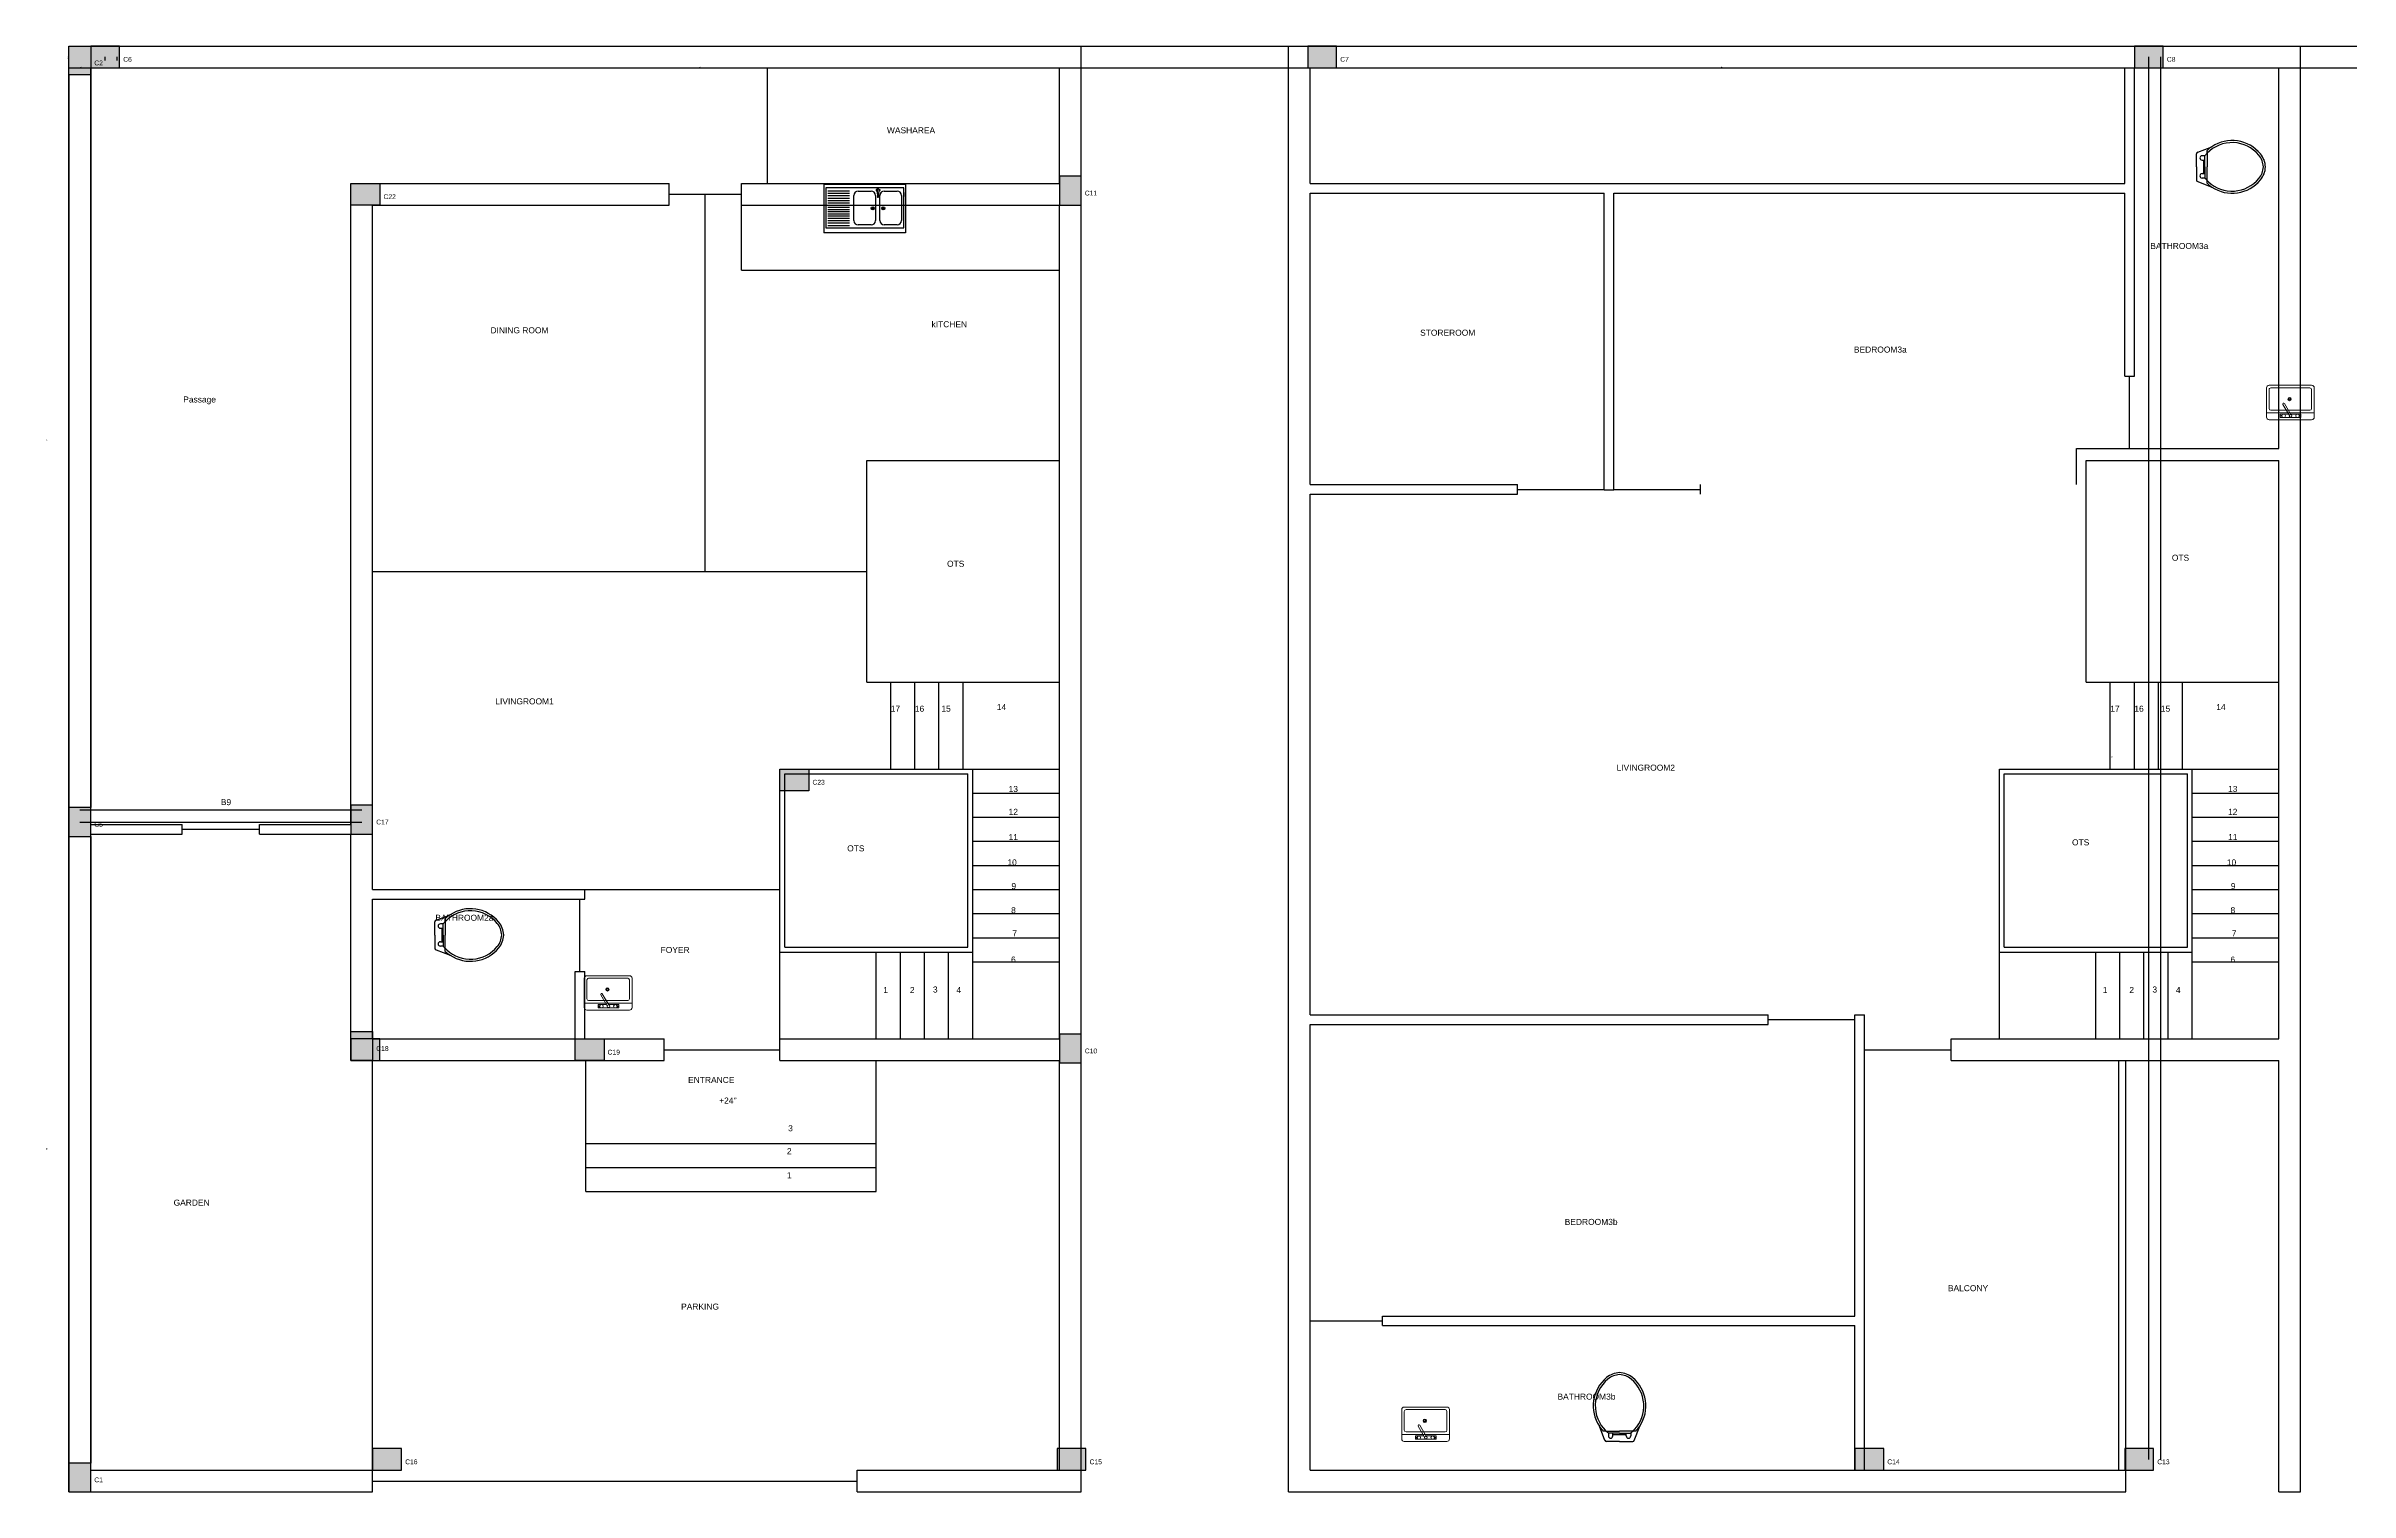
# Model space of a CAD drawing. Header units: inches. Extents: x -10 to 1471, y 0 to 600.
# Drawn here: x -10 to 946, y 0 to 600 of the extents above; entities that cross this region are included whole.
import ezdxf

# ---------------------------------------------------------------- set-up
doc = ezdxf.new("R2010")
doc.units = ezdxf.units.IN
doc.header["$MEASUREMENT"] = 0
for name, color, linetype in [('Balcony', 7, 'Continuous'), ('BathRoom2a', 7, 'Continuous'), ('BathRoom3a', 7, 'Continuous'), ('BathRoom3b', 7, 'Continuous'), ('BedRoom3a', 7, 'Continuous'), ('BedRoom3b', 7, 'Continuous'), ('Boundary', 7, 'Continuous'), ('DinningRoom', 7, 'Continuous'), ('Door2.6fPanel', 7, 'Continuous'), ('Door3fPanel', 7, 'Continuous'), ('Door4fPanel', 7, 'Continuous'), ('Entrance', 7, 'Continuous'), ('Entrance_Staircase', 7, 'Continuous'), ('Foyer', 7, 'Continuous'), ('Garden', 7, 'Continuous'), ('Kitchen', 7, 'Continuous'), ('LivingRoom1', 7, 'Continuous'), ('LivingRoom2', 7, 'Continuous'), ('Main_gate', 7, 'Continuous'), ('OTS1', 7, 'Continuous'), ('OTS2', 7, 'Continuous'), ('Parking', 7, 'Continuous'), ('Passage', 7, 'Continuous'), ('Sink', 7, 'Continuous'), ('Staircase', 7, 'Continuous'), ('Staircase_innerwall', 7, 'Continuous'), ('Staircase_outertwall', 7, 'Continuous'), ('StoreRoom', 7, 'Continuous'), ('WashArea', 7, 'Continuous'), ('WashBasin', 7, 'Continuous'), ('WC', 7, 'Continuous')]:
    doc.layers.add(name, color=color, linetype=linetype)
doc.styles.get("Standard").update_dxf_attribs({"font": 'arial.ttf'})

# ---------------------------------------------------------------- blocks, each defined once
blk = doc.blocks.new('Sink')
at = {"color": 0}
for p, q in [((0, 20.24), (33.82, 20.24)), ((0, 20.24), (0, 0)), ((33.82, 20.24), (33.82, 0)), ((0.72, 18.64), (0.72, 2)), ((33.1, 18.64), (0.72, 18.64)), ((10.61, 17.27), (1.62, 17.27)), ((10.61, 16.27), (1.62, 16.27)), ((10.61, 15.27), (1.62, 15.27)), ((10.61, 14.27), (1.62, 14.27)), ((10.61, 13.27), (1.62, 13.27)), ((1.62, 12.37), (10.61, 12.37)), ((1.62, 11.47), (10.61, 11.47)), ((1.62, 10.57), (10.61, 10.57)), ((1.62, 9.68), (10.61, 9.68)), ((12.41, 5.03), (12.41, 15.53)), ((14.21, 17.33), (19.61, 17.33)), ((19.7, 10.31), (20.12, 10.12)), ((19.75, 10.42), (20.17, 10.23)), ((19.92, 9.7), (20.12, 10.12)), ((20.04, 9.64), (20.23, 10.07)), ((20.17, 10.23), (20.36, 10.65)), ((20.23, 10.07), (20.65, 9.87)), ((20.28, 10.18), (20.47, 10.59)), ((20.28, 10.18), (20.7, 9.98)), ((21.41, 15.53), (21.41, 5.03)), ((22.09, 18.05), (22.08, 17.34)), ((22.08, 17.34), (22.27, 14.83)), ((22.74, 18.05), (22.09, 18.05)), ((22.27, 14.83), (22.3, 14.7)), ((22.3, 14.7), (22.36, 14.64)), ((22.36, 14.64), (22.41, 14.62)), ((22.45, 14.64), (22.41, 14.62)), ((22.51, 14.7), (22.45, 14.64)), ((22.54, 14.83), (22.51, 14.7)), ((22.74, 17.34), (22.54, 14.83)), ((22.74, 18.05), (22.74, 17.34)), ((23.21, 5.12), (23.21, 15.53)), ((24.11, 10.31), (24.53, 10.12)), ((24.16, 10.42), (24.58, 10.23)), ((24.34, 9.7), (24.53, 10.12)), ((24.45, 9.64), (24.64, 10.07)), ((24.58, 10.23), (24.77, 10.65)), ((24.64, 10.07), (25.06, 9.87)), ((24.7, 10.18), (24.89, 10.59)), ((24.7, 10.18), (25.12, 9.98)), ((25.01, 17.33), (30.4, 17.33)), ((32.2, 15.53), (32.2, 5.12)), ((33.1, 2), (33.1, 18.64)), ((33.82, 15.07), (33.82, 16.67)), ((33.82, 0), (0, 0)), ((0.72, 2), (33.1, 2)), ((1.62, 8.78), (10.61, 8.78)), ((1.62, 7.88), (10.61, 7.88)), ((1.62, 6.98), (10.61, 6.98)), ((1.62, 6.08), (10.61, 6.08)), ((1.62, 5.08), (10.61, 5.08)), ((1.62, 5.08), (10.61, 5.08)), ((1.62, 4.08), (10.61, 4.08)), ((1.62, 3.08), (10.61, 3.08)), ((19.61, 3.23), (14.21, 3.23)), ((30.4, 3.32), (25.01, 3.32))]:
    blk.add_line(p, q, dxfattribs=at)
for points in [[(21.83, 17.38, 0.17747), (21.88, 17.4, 0.103681), (21.94, 17.48, 0.06385), (21.97, 17.57, 0.050025), (21.98, 17.7, 0.050025), (21.97, 17.83, 0.06385), (21.93, 17.92, 0.103681), (21.88, 18, 0.17747), (21.82, 18.01, 0.17747), (21.77, 18, 0.103681), (21.72, 17.92, 0.06385), (21.68, 17.83, 0.050025), (21.67, 17.7, 0.050025), (21.69, 17.57, 0.06385), (21.72, 17.47, 0.103681), (21.78, 17.4, 0.17747)], [(23, 17.39, -0.17747), (22.95, 17.41, -0.103681), (22.89, 17.48, -0.06385), (22.86, 17.58, -0.050025), (22.84, 17.71, -0.050025), (22.86, 17.83, -0.06385), (22.89, 17.93, -0.103681), (22.94, 18, -0.17747), (23, 18.02, -0.17747), (23.05, 18, -0.103681), (23.11, 17.93, -0.06385), (23.14, 17.83, -0.050025), (23.15, 17.71, -0.050025), (23.14, 17.58, -0.06385), (23.11, 17.48, -0.103681), (23.05, 17.41, -0.17747)]]:
    blk.add_lwpolyline(points, format="xyb", close=True, dxfattribs=at)
for points in [[(21.91, 17.96), (22.12, 17.93)], [(22.11, 17.5), (21.91, 17.44)], [(22.91, 17.96), (22.71, 17.93)], [(22.72, 17.5), (22.92, 17.44)]]:
    blk.add_lwpolyline(points, dxfattribs=at)
for centre, radius in [((20.2, 10.15), 0.648), ((20.2, 10.15), 0.53), ((24.61, 10.15), 0.648), ((24.61, 10.15), 0.53)]:
    blk.add_circle(centre, radius, dxfattribs=at)
for centre, start, end in [((14.21, 15.53), 90, 180), ((19.61, 15.53), 0, 90), ((25.01, 15.53), 90, 180), ((30.4, 15.53), 0, 90), ((14.21, 5.03), 180, 270), ((19.61, 5.03), 270, 0), ((25.01, 5.12), 180, 270), ((30.4, 5.12), 270, 0)]:
    blk.add_arc(centre, 1.8, start, end, dxfattribs=at)
blk = doc.blocks.new('WashBasin')
at = {"color": 0, "lineweight": 0}
for p, q in [((-8.84, 0), (8.84, 0)), ((-9.91, -13.21), (-9.91, -1.07)), ((-9.91, -2.86), (9.91, -2.86)), ((-8.84, -12.49), (-8.84, -4.64)), ((-8.12, -3.93), (8.12, -3.93)), ((-4.38, -2.31), (-4.38, -0.88)), ((-4.38, -0.88), (4.19, -0.88)), ((-0.1, -2.31), (-4.38, -2.31)), ((-4.02, -1.42), (-4.02, -1.78)), ((-3.62, -1.42), (-4.02, -1.42)), ((-4.02, -1.78), (-3.62, -1.78)), ((-0.2, -2.13), (2.45, -6.72)), ((3.07, -6.37), (0.42, -1.77)), ((4.19, -2.31), (0.73, -2.31)), ((3.43, -1.42), (3.83, -1.42)), ((3.83, -1.78), (3.43, -1.78)), ((3.83, -1.42), (3.83, -1.78)), ((4.19, -0.88), (4.19, -2.31)), ((8.84, -4.64), (8.84, -12.49)), ((9.91, -1.07), (9.91, -13.21)), ((8.84, -14.28), (-8.84, -14.28)), ((8.12, -13.21), (-8.12, -13.21))]:
    blk.add_line(p, q, dxfattribs=at)
for centre, radius in [((-2.95, -1.6), 0.714), ((-0.1, -1.6), 0.535), ((0.33, -8.57), 0.714), ((0.33, -8.57), 0.357), ((2.76, -1.6), 0.714)]:
    blk.add_circle(centre, radius, dxfattribs=at)
for centre, radius, start, end in [((-8.84, -1.07), 1.07, 90, 180), ((8.84, -1.07), 1.07, 0, 90), ((-8.12, -4.64), 0.714, 90, 180), ((2.76, -6.54), 0.357, 210, 30), ((8.12, -4.64), 0.714, 0, 90), ((-8.84, -13.21), 1.07, 180, 270), ((-8.12, -12.49), 0.714, 180, 270), ((8.12, -12.49), 0.714, 270, 0), ((8.84, -13.21), 1.07, 270, 0)]:
    blk.add_arc(centre, radius, start, end, dxfattribs=at)
blk = doc.blocks.new('Toilet sheet')
at = {"layer": 'WC'}
for p, q in [((0, 0), (-5.46, 0)), ((0, 0), (5.46, 0)), ((-6.13, -0.46), (-8.37, -6.29)), ((-6.82, -4.33), (-5.62, -4.33)), ((-5.62, -4.33), (0, -4.33)), ((-4.64, -3.46), (-4.64, -2.26)), ((0, -3.46), (-4.64, -3.46)), ((-2.81, -2.26), (-2.81, -2.89)), ((2.81, -2.89), (-2.81, -2.89)), ((-2.81, -2.89), (-2.81, -3.46)), ((0, -3.46), (4.64, -3.46)), ((5.62, -4.33), (0, -4.33)), ((2.81, -2.26), (2.81, -2.89)), ((2.81, -2.89), (2.81, -3.46)), ((4.64, -3.46), (4.64, -2.26)), ((5.62, -4.33), (6.82, -4.33)), ((6.13, -0.46), (8.37, -6.29))]:
    blk.add_line(p, q, dxfattribs=at)
for centre, radius, start, end in [((-5.46, -0.72), 0.716, 90, 158.95862), ((5.46, -0.72), 0.716, 21.04138, 90), ((4.36, -14.74), 15.28, 146.4185, 230.42938), ((4.36, -14.74), 14.42, 137.04176, 230.42938), ((4.36, -14.74), 15.28, 137.04176, 146.4185), ((4.36, -14.74), 14.42, 133.7957, 137.04176), ((4.36, -14.74), 14.42, 128.59147, 133.7957), ((-3.72, -2.26), 0.911, 0, 180), ((3.72, -2.26), 0.911, 0, 180), ((-4.36, -14.74), 14.42, 46.2043, 51.40853), ((-4.36, -14.74), 14.42, 309.57062, 46.2043), ((-4.36, -14.74), 15.28, 309.57062, 33.5815), ((-4.36, -14.74), 15.28, 33.5815, 42.95824), ((0.37, -19.56), 9.02, 230.42938, 267.62402), ((0.37, -19.56), 8.16, 230.42938, 267.37533), ((-0.37, -19.56), 8.16, 272.62467, 309.57062), ((-0.37, -19.56), 9.02, 272.37598, 309.57062)]:
    blk.add_arc(centre, radius, start, end, dxfattribs=at)

msp = doc.modelspace()

# ---------------------------------------------------------------- hatches: boundary and pattern name
for points in [[(0, 600), (9, 600), (9, 588), (0, 588), (0, 600)], [(9, 591), (21, 591), (21, 600), (9, 600), (9, 591)], [(514, 591), (526, 591), (526, 600), (514, 600), (514, 591)], [(857, 591), (869, 591), (869, 600), (857, 600), (857, 591)], [(411, 534), (420, 534), (420, 546), (411, 546), (411, 534)], [(117, 543), (129, 543), (129, 534), (117, 534), (117, 543)], [(295, 300), (307, 300), (307, 291), (295, 291), (295, 300)], [(9, 272), (9, 284), (0, 284), (0, 272), (9, 272)], [(117, 273), (126, 273), (126, 285), (117, 285), (117, 273)], [(126, 179), (117, 179), (117, 191), (126, 191), (126, 179)], [(117, 179), (129, 179), (129, 188), (117, 188), (117, 179)], [(117, 179), (129, 179), (129, 188), (117, 188), (117, 179)], [(210, 188), (222, 188), (222, 179), (210, 179), (210, 188)], [(411, 178), (420, 178), (420, 190), (411, 190), (411, 178)], [(0, 0), (9, 0), (9, 12), (0, 12), (0, 0)], [(126, 9), (138, 9), (138, 18), (126, 18), (126, 9)], [(410, 9), (422, 9), (422, 18), (410, 18), (410, 9)], [(741, 9), (753, 9), (753, 18), (741, 18), (741, 9)], [(853, 9), (865, 9), (865, 18), (853, 18), (853, 9)]]:
    msp.add_hatch(color=1).paths.add_polyline_path(points)

# ---------------------------------------------------------------- linework, layer by layer
at = {"color": 3}
for p, q in [((0, 600), (9, 600)), ((9, 600), (514, 600)), ((15, 594), (15, 595.5)), ((20, 594), (20, 595.5)), ((514, 600), (857, 600)), ((857, 600), (1409, 600)), ((863, 13.5), (863, 595.5)), ((868, 13.5), (868, 595.5)), ((0, 591), (9, 591)), ((0, 588), (0, 284)), ((9, 591), (514, 591)), ((9, 588), (9, 284)), ((514, 591), (857, 591)), ((857, 591), (1409, 591)), ((4.5, 283), (121.5, 283)), ((4.5, 278), (121.5, 278)), ((0, 272), (0, 12)), ((9, 272), (9, 12))]:
    msp.add_line(p, q, dxfattribs=at)
at = {"color": 1}
for points in [[(0, 600), (9, 600), (9, 588), (0, 588), (0, 600)], [(0, 0), (9, 0), (9, 12), (0, 12), (0, 0)]]:
    msp.add_lwpolyline(points, close=True, dxfattribs=at)
for points in [[(9, 591), (21, 591), (21, 600), (9, 600), (9, 591)], [(514, 591), (526, 591), (526, 600), (514, 600), (514, 591)], [(857, 591), (869, 591), (869, 600), (857, 600), (857, 591)], [(411, 534), (420, 534), (420, 546), (411, 546), (411, 534)], [(117, 543), (129, 543), (129, 534), (117, 534), (117, 543)], [(295, 300), (307, 300), (307, 291), (295, 291), (295, 300)], [(9, 272), (9, 284), (0, 284), (0, 272), (9, 272)], [(117, 273), (126, 273), (126, 285), (117, 285), (117, 273)], [(126, 179), (117, 179), (117, 191), (126, 191), (126, 179)], [(117, 179), (129, 179), (129, 188), (117, 188), (117, 179)], [(117, 179), (129, 179), (129, 188), (117, 188), (117, 179)], [(210, 188), (222, 188), (222, 179), (210, 179), (210, 188)], [(411, 178), (420, 178), (420, 190), (411, 190), (411, 178)], [(126, 9), (138, 9), (138, 18), (126, 18), (126, 9)], [(410, 9), (422, 9), (422, 18), (410, 18), (410, 9)], [(741, 9), (753, 9), (753, 18), (741, 18), (741, 9)], [(853, 9), (865, 9), (865, 18), (853, 18), (853, 9)]]:
    msp.add_lwpolyline(points, close=True)
at = {"layer": 'Balcony', "true_color": 0x808080}
for p, q in [((745, 9), (745, 198)), ((781, 179), (781, 188)), ((781, 179), (917, 179)), ((850.5, 9), (850.5, 179)), ((853.5, 0), (853.5, 179)), ((745, 9), (853.5, 9))]:
    msp.add_line(p, q, dxfattribs=at)
at = {"layer": 'BathRoom2a', "true_color": 0x808080}
for p, q in [((126, 188), (126, 246)), ((126, 246), (214, 246)), ((210, 188), (210, 216)), ((210, 216), (214, 216)), ((126, 188), (210, 188))]:
    msp.add_line(p, q, dxfattribs=at)
at = {"layer": 'BathRoom3a', "true_color": 0x808080}
for p, q in [((857, 463), (857, 591)), ((857, 591), (917, 591)), ((917, 433), (917, 591)), ((833, 433), (917, 433))]:
    msp.add_line(p, q, dxfattribs=at)
at = {"layer": 'BathRoom3b', "true_color": 0x808080}
for p, q in [((545, 69), (545, 73)), ((545, 69), (741, 69)), ((741, 9), (741, 69)), ((515, 9), (741, 9))]:
    msp.add_line(p, q, dxfattribs=at)
at = {"layer": 'BedRoom3a', "true_color": 0x808080}
for p, q in [((641, 539), (853, 539)), ((641, 415.94), (641, 539)), ((853, 463), (853, 539)), ((853, 463), (857, 463)), ((833, 418), (833, 433)), ((677, 414), (677, 418))]:
    msp.add_line(p, q, dxfattribs=at)
at = {"layer": 'BedRoom3b', "true_color": 0x808080}
for p, q in [((515, 9), (515, 194)), ((515, 194), (705, 194)), ((705, 194), (705, 198)), ((741, 73), (741, 198)), ((545, 73), (741, 73))]:
    msp.add_line(p, q, dxfattribs=at)
at = {"layer": 'Boundary', "true_color": 0x808080}
for p, q in [((0, 0), (0, 600)), ((0, 600), (420, 600)), ((420, 0), (420, 600)), ((506, 0), (506, 600)), ((506, 600), (926, 600)), ((926, 0), (926, 600)), ((515, 543), (515, 591)), ((515, 591), (853, 591)), ((853, 543), (853, 591)), ((515, 543), (853, 543)), ((917, 0), (917, 179)), ((0, 0), (126, 0)), ((327, 0), (327, 9)), ((327, 0), (420, 0)), ((506, 0), (853.5, 0)), ((917, 0), (926, 0))]:
    msp.add_line(p, q, dxfattribs=at)
at = {"layer": 'DinningRoom', "true_color": 0x808080}
for p, q in [((249, 534), (249, 543)), ((264, 382), (264, 538.5)), ((126, 534), (249, 534)), ((126, 382), (331, 382))]:
    msp.add_line(p, q, dxfattribs=at)
at = {"layer": 'Door2.6fPanel', "true_color": 0x808080}
for p, q in [((249, 538.5), (279, 538.5)), ((855, 433), (855, 463)), ((212, 216), (212, 246)), ((515, 71), (545, 71))]:
    msp.add_line(p, q, dxfattribs=at)
at = {"layer": 'Door3fPanel', "true_color": 0x808080}
for p, q in [((601, 416), (637, 416)), ((641, 415.94), (677, 416)), ((705, 196), (741, 196)), ((745, 183.5), (781, 183.5))]:
    msp.add_line(p, q, dxfattribs=at)
at = {"layer": 'Door4fPanel', "true_color": 0x808080}
msp.add_line((247, 183.5), (295, 183.5), dxfattribs=at)
at = {"layer": 'Entrance', "true_color": 0x808080}
msp.add_line((247, 179), (247, 188), dxfattribs=at)
at = {"layer": 'Entrance_Staircase', "true_color": 0x808080}
for p, q in [((214.41, 124.62), (214.41, 179)), ((335, 124.62), (335, 179)), ((214.41, 144.62), (335, 144.62)), ((214.41, 134.62), (335, 134.62)), ((214.41, 124.62), (335, 124.62))]:
    msp.add_line(p, q, dxfattribs=at)
at = {"layer": 'Foyer', "true_color": 0x808080}
for p, q in [((295, 300), (341, 300)), ((295, 179), (295, 300)), ((214, 188), (214, 216)), ((214, 188), (247, 188))]:
    msp.add_line(p, q, dxfattribs=at)
at = {"layer": 'Garden', "true_color": 0x808080}
for p, q in [((9, 273), (47, 273)), ((9, 9), (9, 273)), ((79, 273), (117, 273)), ((117, 179), (117, 273)), ((126, 0), (126, 179)), ((9, 9), (126, 9))]:
    msp.add_line(p, q, dxfattribs=at)
at = {"layer": 'Kitchen', "true_color": 0x808080}
for p, q in [((279, 507), (279, 543)), ((279, 534), (411, 534)), ((411, 336), (411, 534)), ((279, 507), (411, 507))]:
    msp.add_line(p, q, dxfattribs=at)
at = {"layer": 'LivingRoom1', "true_color": 0x808080}
for p, q in [((126, 250), (126, 534)), ((126, 250), (295, 250)), ((214, 246), (214, 250))]:
    msp.add_line(p, q, dxfattribs=at)
at = {"layer": 'LivingRoom2', "true_color": 0x808080}
for p, q in [((515, 198), (515, 414)), ((515, 414), (601, 414)), ((637, 415.88), (641, 415.88)), ((801, 188), (801, 300)), ((801, 300), (847, 300)), ((515, 198), (705, 198)), ((741, 198), (745, 198))]:
    msp.add_line(p, q, dxfattribs=at)
at = {"layer": 'Main_gate', "true_color": 0x808080}
msp.add_line((126, 4.5), (327, 4.5), dxfattribs=at)
at = {"layer": 'OTS1', "true_color": 0x808080}
for p, q in [((331, 428), (411, 428)), ((331, 336), (331, 428)), ((837, 428), (917, 428)), ((837, 336), (837, 428))]:
    msp.add_line(p, q, dxfattribs=at)
at = {"layer": 'OTS2', "true_color": 0x808080}
for p, q in [((297, 226), (297, 298)), ((297, 298), (373, 298)), ((373, 226), (373, 298)), ((803, 226), (803, 298)), ((803, 298), (879, 298)), ((879, 226), (879, 298)), ((297, 226), (373, 226)), ((803, 226), (879, 226))]:
    msp.add_line(p, q, dxfattribs=at)
at = {"layer": 'Parking', "true_color": 0x808080}
for p, q in [((117, 179), (247, 179)), ((295, 179), (411, 179)), ((411, 9), (411, 179)), ((327, 9), (411, 9))]:
    msp.add_line(p, q, dxfattribs=at)
at = {"layer": 'Passage', "true_color": 0x808080}
for p, q in [((9, 277), (9, 591)), ((9, 591), (411, 591)), ((117, 277), (117, 543)), ((117, 543), (249, 543)), ((9, 277), (47, 277)), ((47, 273), (47, 277)), ((79, 277), (117, 277)), ((79, 273), (79, 277))]:
    msp.add_line(p, q, dxfattribs=at)
at = {"layer": 'Staircase', "true_color": 0x808080}
for p, q in [((341, 300), (341, 336)), ((351, 300), (351, 336)), ((361, 300), (361, 336)), ((371, 300), (371, 336)), ((847, 300), (847, 336)), ((857, 300), (857, 336)), ((867, 300), (867, 336)), ((877, 300), (877, 336)), ((341, 300), (411, 300)), ((847, 300), (917, 300)), ((375, 290), (411, 290)), ((881, 290), (917, 290)), ((375, 280), (411, 280)), ((881, 280), (917, 280)), ((375, 270), (411, 270)), ((881, 270), (917, 270)), ((375, 260), (411, 260)), ((881, 260), (917, 260)), ((375, 250), (411, 250)), ((881, 250), (917, 250)), ((375, 240), (411, 240)), ((881, 240), (917, 240)), ((375, 230), (411, 230)), ((881, 230), (917, 230)), ((335, 188), (335, 224)), ((345, 188), (345, 224)), ((355, 188), (355, 224)), ((365, 188), (365, 224)), ((375, 220), (411, 220)), ((841, 188), (841, 224)), ((851, 188), (851, 224)), ((861, 188), (861, 224)), ((871, 188), (871, 224)), ((881, 220), (917, 220))]:
    msp.add_line(p, q, dxfattribs=at)
at = {"layer": 'Staircase_innerwall', "true_color": 0x808080}
for p, q in [((375, 188), (375, 300)), ((881, 188), (881, 300)), ((47, 275), (79, 275)), ((295, 224), (375, 224)), ((801, 224), (881, 224))]:
    msp.add_line(p, q, dxfattribs=at)
at = {"layer": 'Staircase_outertwall', "true_color": 0x808080}
for p, q in [((917, 188), (917, 428)), ((331, 336), (411, 336)), ((411, 188), (411, 336)), ((837, 336), (917, 336)), ((295, 188), (411, 188)), ((781, 188), (917, 188))]:
    msp.add_line(p, q, dxfattribs=at)
at = {"layer": 'StoreRoom', "true_color": 0x808080}
for p, q in [((515, 539), (637, 539)), ((515, 418), (515, 539)), ((637, 415.88), (637, 539)), ((515, 418), (601, 418)), ((601, 414), (601, 418))]:
    msp.add_line(p, q, dxfattribs=at)
at = {"layer": 'WashArea', "true_color": 0x808080}
for p, q in [((289.91, 543), (289.91, 591)), ((411, 543), (411, 591)), ((279, 543), (411, 543))]:
    msp.add_line(p, q, dxfattribs=at)

# ---------------------------------------------------------------- block references
at = {"layer": 'Sink'}
msp.add_blockref('Sink', (313.28, 522.52), dxfattribs=at)
at = {"layer": 'WashBasin', "rotation": 180}
for p in [(921.74, 444.95), (223.74, 199.95), (562.91, 20.95)]:
    msp.add_blockref('WashBasin', p, dxfattribs=at)
at = {"layer": 'WC'}
for p, rotation in [((882.83, 549.87), 90), ((151.83, 231.11), 90), ((643.39, 20.95), 180)]:
    msp.add_blockref('Toilet sheet', p, dxfattribs=dict(at, rotation=rotation))

# ---------------------------------------------------------------- texts
at = {"color": 2}
for s, p in [('B10', (0, 594.75)), ('B2', (-9, 436)), ('B11', (848, 304.5)), ('B1', (-9, 142))]:
    msp.add_text(s, height=0.5, rotation=90, dxfattribs=at).set_placement(p)
for s, p in [('B3', (4.5, 591)), ('B4', (261.5, 591)), ('B5', (685.5, 591))]:
    msp.add_text(s, height=0.5, dxfattribs=at).set_placement(p)
at = {"color": 3}
msp.add_text('B9', height=2.5, dxfattribs=at).set_placement((63, 285))
at = {"color": 3, "char_height": 2, "attachment_point": 1}
for s, insert in [('C2', (10.5, 594)), ('C6', (22.5, 595.5)), ('C7', (527.5, 595.5)), ('C8', (870.5, 595.5)), ('C22', (130.5, 538.5)), ('C11', (421.5, 540)), ('C23', (308.5, 295.5)), ('C5', (10.5, 278)), ('C17', (127.5, 279)), ('C18', (127.5, 185)), ('C19', (223.5, 183.5)), ('C10', (421.5, 184)), ('C16', (139.5, 13.5)), ('C15', (423.5, 13.5)), ('C14', (754.5, 13.5)), ('C13', (866.5, 13.5)), ('C1', (10.5, 6))]:
    msp.add_mtext(s, dxfattribs=dict(at, insert=insert))
at = {"layer": 'Balcony', "insert": (779.64, 85.81), "char_height": 2.5, "attachment_point": 1}
msp.add_mtext('BALCONY', dxfattribs=at)
at = {"layer": 'BathRoom2a', "insert": (152.06, 239.51), "char_height": 2.5, "attachment_point": 1}
msp.add_mtext('BATHROOM2a', dxfattribs=at)
at = {"layer": 'BathRoom3a', "insert": (863.64, 518.31), "char_height": 2.5, "attachment_point": 1}
msp.add_mtext('BATHROOM3a', dxfattribs=at)
at = {"layer": 'BathRoom3b', "insert": (617.64, 40.81), "char_height": 2.5, "attachment_point": 1}
msp.add_mtext('BATHROOM3b', dxfattribs=at)
at = {"layer": 'BedRoom3a', "insert": (740.64, 475.31), "char_height": 2.5, "attachment_point": 1}
msp.add_mtext('BEDROOM3a', dxfattribs=at)
at = {"layer": 'BedRoom3b', "insert": (620.64, 113.31), "char_height": 2.5, "attachment_point": 1}
msp.add_mtext('BEDROOM3b', dxfattribs=at)
at = {"layer": 'DinningRoom', "insert": (174.91, 483.31), "char_height": 2.5, "attachment_point": 1}
msp.add_mtext('DINING ROOM', dxfattribs=at)
at = {"layer": 'Entrance', "char_height": 2.5, "attachment_point": 1}
for s, insert in [('ENTRANCE', (256.91, 172.22)), ("+24''", (269.79, 163.66))]:
    msp.add_mtext(s, dxfattribs=dict(at, insert=insert))
at = {"layer": 'Foyer', "insert": (245.5, 226.17), "char_height": 2.5, "attachment_point": 1}
msp.add_mtext('FOYER', dxfattribs=at)
at = {"layer": 'Garden', "insert": (43.41, 121.31), "char_height": 2.5, "attachment_point": 1}
msp.add_mtext('GARDEN', dxfattribs=at)
at = {"layer": 'Kitchen', "insert": (357.91, 485.81), "char_height": 2.5, "attachment_point": 1}
msp.add_mtext('kITCHEN', dxfattribs=at)
at = {"layer": 'LivingRoom1', "char_height": 2.5, "attachment_point": 1}
for s, insert in [('LIVINGROOM1', (176.91, 329.31)), ('LIVINGROOM2', (642.14, 301.81))]:
    msp.add_mtext(s, dxfattribs=dict(at, insert=insert))
at = {"layer": 'OTS1', "char_height": 2.5, "attachment_point": 1}
for insert in [(364.34, 386.42), (872.57, 388.92)]:
    msp.add_mtext('OTS', dxfattribs=dict(at, insert=insert))
at = {"layer": 'OTS2', "char_height": 2.5, "attachment_point": 1}
for insert in [(322.91, 268.31), (831.14, 270.81)]:
    msp.add_mtext('OTS', dxfattribs=dict(at, insert=insert))
at = {"layer": 'Parking', "insert": (254, 78.16), "char_height": 2.5, "attachment_point": 1}
msp.add_mtext('PARKING', dxfattribs=at)
at = {"layer": 'Passage', "insert": (47.4, 454.6), "char_height": 2.5, "attachment_point": 1}
msp.add_mtext('Passage', dxfattribs=at)
at = {"layer": 'Staircase', "char_height": 2.5, "attachment_point": 1}
for s, insert in [('17', (341, 326.27)), ('16', (351, 326.27)), ('15', (362, 326.27)), ('14', (385, 326.92)), ('17', (847, 326.27)), ('16', (857, 326.27)), ('15', (868, 326.27)), ('14', (891, 326.92)), ('13', (389.89, 292.98)), ('13', (895.89, 292.98)), ('12', (389.89, 283.48)), ('12', (895.89, 283.48)), ('11', (389.89, 272.98)), ('11', (895.89, 272.98)), ('10', (389.39, 262.48)), ('10', (895.39, 262.48)), ('9', (391.05, 252.66)), ('9', (897.05, 252.66)), ('8', (390.93, 242.66)), ('8', (896.93, 242.66)), ('7', (391.43, 233.03)), ('7', (897.43, 233.03)), ('6', (390.89, 222.16)), ('6', (896.89, 222.16)), ('1', (337.89, 209.55)), ('2', (348.93, 209.55)), ('3', (358.49, 209.74)), ('4', (368.24, 209.55)), ('1', (843.89, 209.55)), ('2', (854.93, 209.55)), ('3', (864.49, 209.74)), ('4', (874.24, 209.55)), ('3', (298.41, 152.16)), ('2', (297.91, 142.66)), ('1', (297.91, 132.66))]:
    msp.add_mtext(s, dxfattribs=dict(at, insert=insert))
at = {"layer": 'StoreRoom', "insert": (560.64, 482.31), "char_height": 2.5, "attachment_point": 1}
msp.add_mtext('STOREROOM', dxfattribs=at)
at = {"layer": 'WashArea', "insert": (339.41, 566.31), "char_height": 2.5, "attachment_point": 1}
msp.add_mtext('WASHAREA', dxfattribs=at)

doc.saveas('drawing.dxf')
